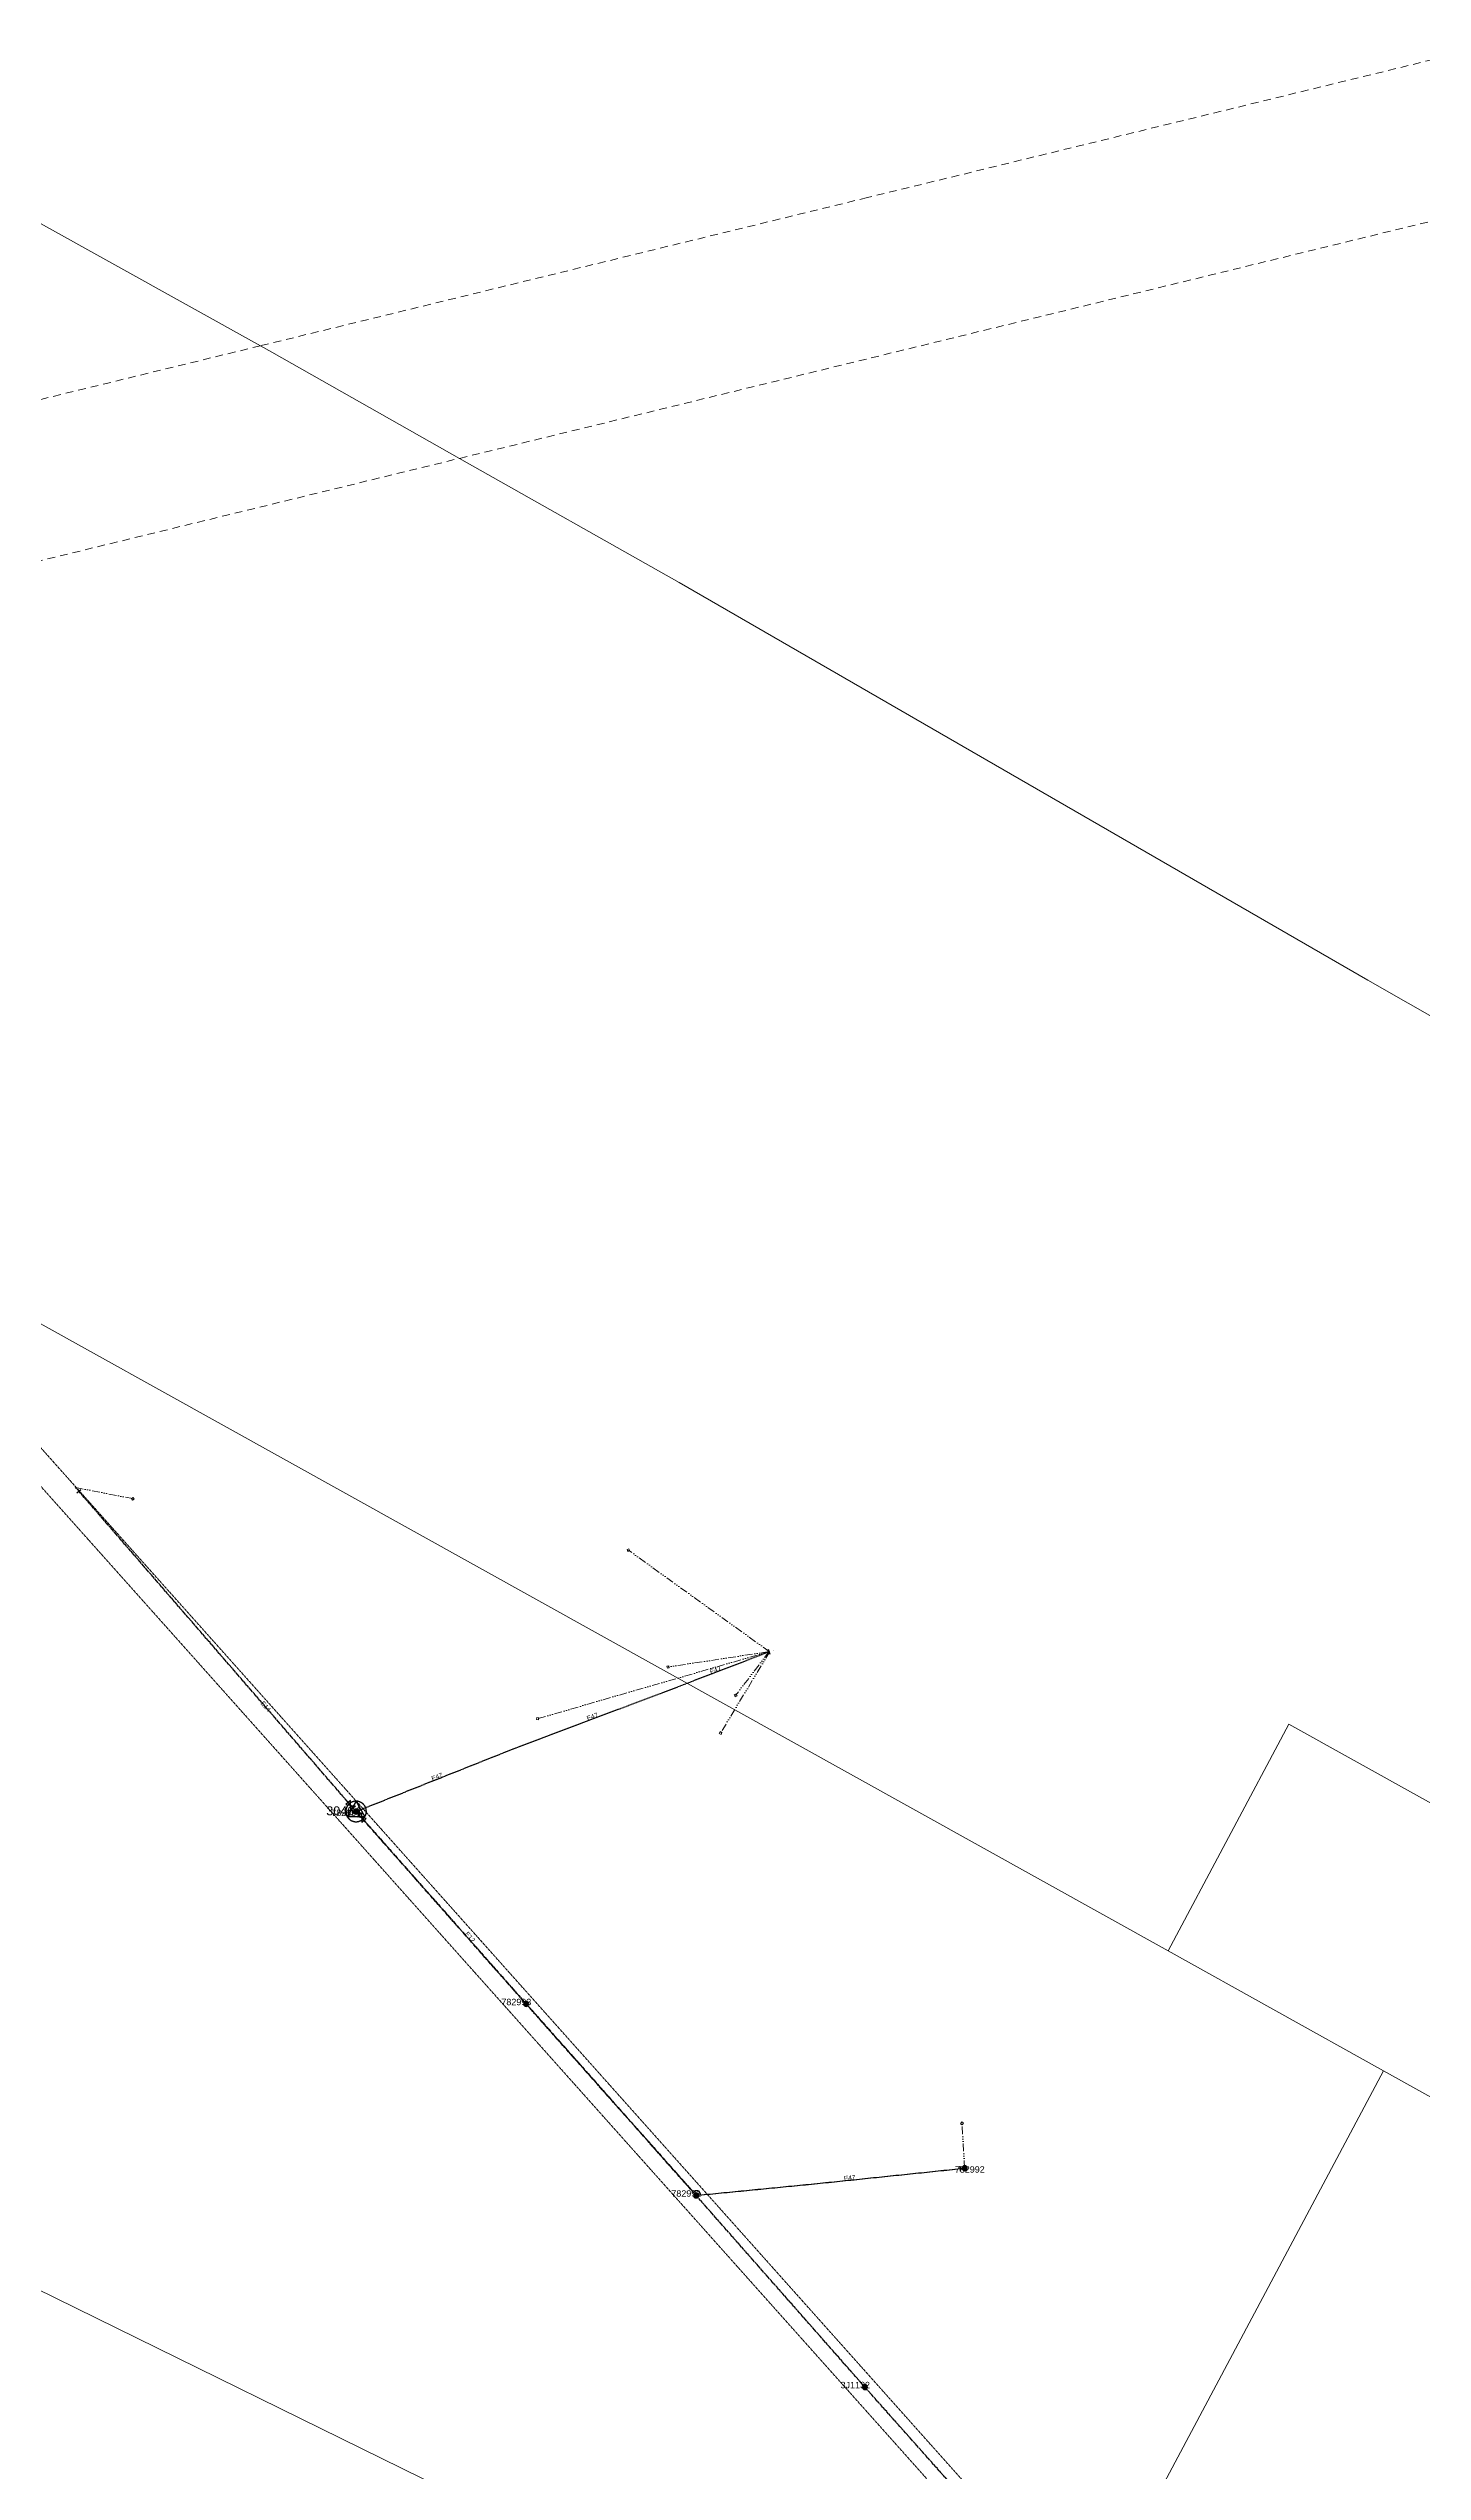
# Model space of a CAD drawing. Header units: metres. Extents: x 250871 to 255994, y 6164531 to 6169422.
# Drawn here: x 252498 to 253033, y 6167000 to 6167943 of the extents above; entities that cross this region are included whole.
import ezdxf
from ezdxf.enums import TextEntityAlignment as Align

# ---------------------------------------------------------------- set-up
doc = ezdxf.new("R2010")
doc.units = ezdxf.units.M
for name, pattern in [('Cable Exist OH', [1, 1, 0]), ('Dash', [5, 3, -2]), ('DASHED', [19.05, 12.7, -6.35]), ('HIDDEN2', [0.1875, 0.125, -0.0625]), ('PHANTOMX2', [6.6, 3, -0.75, 0.2, -0.75, 0.2, -0.75, 0.2, -0.75])]:
    doc.linetypes.add(name, pattern=pattern)
doc.layers.get('0').update_dxf_attribs({"color": 6})
for name, color, linetype, lineweight in [('Cadastre Easements_SP_EXT', 58, 'DASHED', 15), ('Cadastre Land Parcels_SP_EXT', 118, 'Continuous', 15), ('Cadastre Other Property_SP_EXT', 138, 'DASHED', 15), ('Mains_HV_EXT', 13, 'Continuous', 25), ('Mains_LV_EXT', 163, 'Continuous', 25), ('Services_SP_EXT', 42, 'PHANTOMX2', 20)]:
    doc.layers.add(name, color=color, linetype=linetype, lineweight=lineweight)
for name, color, linetype in [('Equip_LV_EXT', 7, 'Continuous'), ('Sub_SP_TR_HV_LV_EXT', 7, 'Continuous'), ('SupportsOH_SP_TR_HV_LV_SL_EXT', 7, 'Continuous')]:
    doc.layers.add(name, color=color, linetype=linetype)
doc.styles.add('POLE_LABEL', font='arial.ttf', dxfattribs={"height": 2})
doc.styles.get("Standard").update_dxf_attribs({"font": 'arial.ttf'})

# ---------------------------------------------------------------- blocks, each defined once
blk = doc.blocks.new('SUB_POLE_EXT')
at = {"flags": 128}
for points in [[(-0.05, 4), (-0.15, 4), (-0.25, 3.99), (-0.34, 3.99), (-0.44, 3.98), (-0.54, 3.96), (-0.64, 3.95), (-0.73, 3.93), (-0.83, 3.91), (-0.92, 3.89), (-1.02, 3.87), (-1.11, 3.84), (-1.21, 3.81), (-1.3, 3.78), (-1.39, 3.75), (-1.49, 3.71), (-1.58, 3.68), (-1.67, 3.64), (-1.75, 3.59), (-1.84, 3.55), (-1.93, 3.5), (-2.01, 3.46), (-2.1, 3.41), (-2.18, 3.35), (-2.26, 3.3), (-2.34, 3.24), (-2.42, 3.18), (-2.5, 3.12), (-2.58, 3.06), (-2.65, 3), (-2.72, 2.93), (-2.79, 2.86), (-2.86, 2.79), (-2.93, 2.72), (-3, 2.65), (-3.06, 2.58), (-3.12, 2.5), (-3.18, 2.42), (-3.24, 2.34), (-3.3, 2.26), (-3.35, 2.18), (-3.41, 2.1), (-3.46, 2.01), (-3.5, 1.93), (-3.55, 1.84), (-3.59, 1.75), (-3.64, 1.67), (-3.68, 1.58), (-3.71, 1.49), (-3.75, 1.39), (-3.78, 1.3), (-3.81, 1.21), (-3.84, 1.11), (-3.87, 1.02), (-3.89, 0.92), (-3.91, 0.83), (-3.93, 0.73), (-3.95, 0.64), (-3.96, 0.54), (-3.98, 0.44), (-3.99, 0.34), (-3.99, 0.25), (-4, 0.15), (-4, 0.05), (-4, -0.05), (-4, -0.15), (-3.99, -0.25), (-3.99, -0.34), (-3.98, -0.44), (-3.96, -0.54), (-3.95, -0.64), (-3.93, -0.73), (-3.91, -0.83), (-3.89, -0.92), (-3.87, -1.02), (-3.84, -1.11), (-3.81, -1.21), (-3.78, -1.3), (-3.75, -1.39), (-3.71, -1.49), (-3.68, -1.58), (-3.64, -1.67), (-3.59, -1.75), (-3.55, -1.84), (-3.5, -1.93), (-3.46, -2.01), (-3.41, -2.1), (-3.35, -2.18), (-3.3, -2.26), (-3.24, -2.34), (-3.18, -2.42), (-3.12, -2.5), (-3.06, -2.58), (-3, -2.65), (-2.93, -2.72), (-2.86, -2.79), (-2.79, -2.86), (-2.72, -2.93), (-2.65, -3), (-2.58, -3.06), (-2.5, -3.12), (-2.42, -3.18), (-2.34, -3.24), (-2.26, -3.3), (-2.18, -3.35), (-2.1, -3.41), (-2.01, -3.46), (-1.93, -3.5), (-1.84, -3.55), (-1.75, -3.59), (-1.67, -3.64), (-1.58, -3.68), (-1.49, -3.71), (-1.39, -3.75), (-1.3, -3.78), (-1.21, -3.81), (-1.11, -3.84), (-1.02, -3.87), (-0.92, -3.89), (-0.83, -3.91), (-0.73, -3.93), (-0.64, -3.95), (-0.54, -3.96), (-0.44, -3.98), (-0.34, -3.99), (-0.25, -3.99), (-0.15, -4), (-0.05, -4), (0.05, -4), (0.15, -4), (0.25, -3.99), (0.34, -3.99), (0.44, -3.98), (0.54, -3.96), (0.64, -3.95), (0.73, -3.93), (0.83, -3.91), (0.92, -3.89), (1.02, -3.87), (1.11, -3.84), (1.21, -3.81), (1.3, -3.78), (1.39, -3.75), (1.49, -3.71), (1.58, -3.68), (1.67, -3.64), (1.75, -3.59), (1.84, -3.55), (1.93, -3.5), (2.01, -3.46), (2.1, -3.41), (2.18, -3.35), (2.26, -3.3), (2.34, -3.24), (2.42, -3.18), (2.5, -3.12), (2.58, -3.06), (2.65, -3), (2.72, -2.93), (2.79, -2.86), (2.86, -2.79), (2.93, -2.72), (3, -2.65), (3.06, -2.58), (3.12, -2.5), (3.18, -2.42), (3.24, -2.34), (3.3, -2.26), (3.35, -2.18), (3.41, -2.1), (3.46, -2.01), (3.5, -1.93), (3.55, -1.84), (3.59, -1.75), (3.64, -1.67), (3.68, -1.58), (3.71, -1.49), (3.75, -1.39), (3.78, -1.3), (3.81, -1.21), (3.84, -1.11), (3.87, -1.02), (3.89, -0.92), (3.91, -0.83), (3.93, -0.73), (3.95, -0.64), (3.96, -0.54), (3.98, -0.44), (3.99, -0.34), (3.99, -0.25), (4, -0.15), (4, -0.05), (4, 0.05), (4, 0.15), (3.99, 0.25), (3.99, 0.34), (3.98, 0.44), (3.96, 0.54), (3.95, 0.64), (3.93, 0.73), (3.91, 0.83), (3.89, 0.92), (3.87, 1.02), (3.84, 1.11), (3.81, 1.21), (3.78, 1.3), (3.75, 1.39), (3.71, 1.49), (3.68, 1.58), (3.64, 1.67), (3.59, 1.75), (3.55, 1.84), (3.5, 1.93), (3.46, 2.01), (3.41, 2.1), (3.35, 2.18), (3.3, 2.26), (3.24, 2.34), (3.18, 2.42), (3.12, 2.5), (3.06, 2.58), (3, 2.65), (2.93, 2.72), (2.86, 2.79), (2.79, 2.86), (2.72, 2.93), (2.65, 3), (2.58, 3.06), (2.5, 3.12), (2.42, 3.18), (2.34, 3.24), (2.26, 3.3), (2.18, 3.35), (2.1, 3.41), (2.01, 3.46), (1.93, 3.5), (1.84, 3.55), (1.75, 3.59), (1.67, 3.64), (1.58, 3.68), (1.49, 3.71), (1.39, 3.75), (1.3, 3.78), (1.21, 3.81), (1.11, 3.84), (1.02, 3.87), (0.92, 3.89), (0.83, 3.91), (0.73, 3.93), (0.64, 3.95), (0.54, 3.96), (0.44, 3.98), (0.34, 3.99), (0.25, 3.99), (0.15, 4), (0.05, 4)], [(0, 4), (-3.46, -2), (3.46, -2)]]:
    blk.add_lwpolyline(points, close=True, dxfattribs=at)
at = {"flags": 8}
blk.add_attdef('ASSET_NUM', text='', height=2.5, dxfattribs=at).set_placement((0, 7), align=Align.MIDDLE_CENTER)
for tag, flags, p in [('STREET_CODE', 9, (-1.38, 1.45)), ('NO_PHASES', 9, (-1.38, 1.05)), ('OPERATED_BY', 9, (-1.38, 0.65)), ('MAINTAINED_BY', 9, (-1.38, 0.45)), ('ORIENTATION', 9, (-1.38, 0.25)), ('OWNED_BY', 9, (-1.38, 0.05)), ('CONSTRUCTED_VOLTAGE', 9, (-1.13, 0.75)), ('OPERATING_VOLTAGE', 9, (-1.13, 0.35)), ('STATE', 9, (-1.38, -0.35)), ('USAGE', 9, (-1.38, -0.75)), ('LEGEND', 9, (-1.38, -0.95)), ('SUBURB', 9, (-1.38, -1.15)), ('STREETNAME', 9, (-1.38, -1.35)), ('LOCATION', 9, (-1.38, -1.55)), ('NOTES', 9, (-1.38, -1.75)), ('Z', 1, (-1.38, -1.95)), ('SECONDARY_VOLTAGE', 9, (-1.13, -0.65)), ('SUBSTATION_TYPE', 9, (-1.13, -1.05))]:
    blk.add_attdef(tag, text='', height=0.1, dxfattribs=dict(flags=flags)).set_placement(p, align=Align.MIDDLE_LEFT)
blk = doc.blocks.new('LV_OH_LINKS_DISTFUSE_EXT')
for p, q in [((0, 0), (0.96, 0)), ((3.84, 0), (4.8, 0))]:
    blk.add_line(p, q)
blk.add_lwpolyline([(3.84, -1.2), (3.84, 1.2), (0.96, -1.2), (0.96, 1.2)], close=True)
at = {"flags": 9}
for tag, p in [('ACTUAL_STATUS', (0, 0)), ('CONSTRUCTED_VOLTAGE', (0, -0.2)), ('OPERATING_VOLTAGE', (0, -0.6)), ('ORIENTATION', (0, -0.8)), ('OWNED_BY', (0, -1)), ('STATE', (0, -1.2)), ('SWITCH_TYPE', (0, -1.4)), ('NO_PHASES', (0, -0.4)), ('USAGE', (0, -1.6)), ('NOTES', (0, -1.8))]:
    blk.add_attdef(tag, text='', height=0.2, dxfattribs=at).set_placement(p, align=Align.MIDDLE_LEFT)
at = {"flags": 1}
blk.add_attdef('Z', (0, 0), '', height=0.2, dxfattribs=at)
blk = doc.blocks.new('CCP_EXT')
blk.add_wipeout([(0, 0.57), (0.57, 0), (0, -0.57), (-0.57, 0)])
blk.add_lwpolyline([(-0.57, 0), (0, 0.57), (0.57, 0), (0, -0.57), (-0.57, 0)])
at = {"flags": 1}
blk.add_attdef('Z', (0, 0), '', height=0.2, dxfattribs=at)
at = {"flags": 9}
for tag, p in [('CCP_TYPE', (0, 0)), ('CONSTRUCTED_VOLTAGE', (0, -0.2)), ('OPERATING_VOLTAGE', (0, -0.6)), ('ORIENTATION', (0, -0.8)), ('OWNED_BY', (0, -1)), ('STATE', (0, -1.8)), ('NO_PHASES', (0, -0.4)), ('USAGE', (0, -1.2)), ('LEGEND', (0, -1.4)), ('LIFE_SUPPORT', (0, -1.6)), ('NOTES', (0, -2))]:
    blk.add_attdef(tag, text='', height=0.2, dxfattribs=at).set_placement(p, align=Align.MIDDLE_LEFT)
blk = doc.blocks.new('POLE_EXT')
blk.add_hatch(color=256).paths.add_polyline_path([(-1, 0, 1), (1, 0, 1)])
blk.add_lwpolyline([(-1, 0, 1), (1, 0, 1)], format="xyb", close=True)
at = {"flags": 8}
blk.add_attdef('pNumber', text='', height=2, dxfattribs=at).set_placement((2.5, 2.5), align=Align.MIDDLE_CENTER)
at = {"style": 'POLE_LABEL', "flags": 9}
for tag, p in [('STRUCTURE_PLANT_NUMBER', (1.35, 0.03)), ('STREET_CODE', (1.35, -0.2))]:
    blk.add_attdef(tag, text='', height=0.2, dxfattribs=at).set_placement(p, align=Align.MIDDLE_LEFT)
at = {"flags": 1}
blk.add_attdef('Z', (1.35, -7.33), '', height=0.2, dxfattribs=at)
at = {"flags": 9}
for tag, p in [('OWNED_BY', (1.35, -0.4)), ('SPECIAL_USE', (1.35, -0.8)), ('STATE', (1.35, -1)), ('cLV', (1.35, -1.4)), ('hDepth', (1.35, -1.6)), ('hDia', (1.35, -1.8)), ('cHV', (1.35, -2)), ('cLinedev', (1.35, -3.4)), ('pExisting', (1.35, -3.8)), ('pFooting', (1.35, -4.4)), ('pNew', (1.35, -4.6)), ('pRelocate', (1.35, -5)), ('pRemove', (1.35, -5.2)), ('pReplace', (1.35, -5.4)), ('pStay', (1.35, -5.6)), ('pType', (1.35, -5.8)), ('cspan', (1.35, -6)), ('STREETNAME', (1.35, -6.2)), ('SUBURB', (1.35, -6.4)), ('OPERATED_BY', (1.36, -7.01)), ('PARENT', (1.35, -0.6)), ('USAGE', (1.35, -1.2)), ('LBRACKET', (1.35, -2.2)), ('LExisting', (1.35, -2.4)), ('LANTNUMBER', (1.35, -2.6)), ('LOther', (1.35, -2.8)), ('LRemove', (1.35, -3)), ('LEGEND', (1.35, -3.2)), ('LOCATION', (1.35, -3.6)), ('PFNUMBER', (1.35, -4)), ('NEWPFNUMBER', (1.35, -4.2)), ('NOTES', (1.35, -6.6)), ('MAINTAINED_BY', (1.36, -6.81))]:
    blk.add_attdef(tag, text='', height=0.2, dxfattribs=at).set_placement(p, align=Align.MIDDLE_LEFT)
blk = doc.blocks.new('End Shackle_EXT')
blk.add_wipeout([(0, 0.25), (1.81, 0.25), (1.82, -0.25), (0, -0.25)])
blk.add_line((1.81, -1), (1.81, 1))
at = {"flags": 1}
blk.add_attdef('Z', (0, 0), '', height=0.2, dxfattribs=at)
at = {"flags": 9}
for tag, p in [('CONNECTOR_TYPE', (0, 0)), ('CONSTRUCTED_VOLTAGE', (0, -0.2)), ('OPERATING_VOLTAGE', (0, -0.6)), ('ORIENTATION', (0, -0.8)), ('OWNED_BY', (0, -1)), ('STATE', (0, -1.2)), ('NO_PHASES', (0, -0.4)), ('USAGE', (0, -1.4)), ('NOTES', (0, -1.6))]:
    blk.add_attdef(tag, text='', height=0.2, dxfattribs=at).set_placement(p, align=Align.MIDDLE_LEFT)

msp = doc.modelspace()

# ---------------------------------------------------------------- linework, layer by layer
at = {"layer": 'Cadastre Land Parcels_SP_EXT', "linetype": 'Continuous'}
for points in [[(253282.393, 6167425.848), (253011.797, 6167580.117), (252743.626, 6167734.974), (252658.177, 6167783.295), (252585.115, 6167824.611), (252580.616, 6167827.112), (252409.249, 6167922.381), (252096.97, 6168092.791), (251438.911, 6168443.983), (251401.993, 6168472.555), (251377.362, 6168440.729), (251814.669, 6168199.942), (251823.297, 6168195.191), (251776.264, 6167846.024), (252045.326, 6167696.428), (252123.746, 6167652.825), (252934.004, 6167202.244), (252981.014, 6167290.53), (253157.934, 6167192.142), (253282.393, 6167425.848)], [(252971.939, 6166842.821), (253022.828, 6166938.404), (252929.259, 6166989.113), (253017.888, 6167155.59), (252934.004, 6167202.244), (252123.746, 6167652.825), (252045.326, 6167696.428), (251776.264, 6167846.024), (251746.376, 6167623.428), (251738.51, 6167564.84), (251754.613, 6167562.689), (252067.026, 6167520.949), (252052.077, 6167304.822), (252445.124, 6167094.443), (252968.851, 6166837.022), (252971.939, 6166842.821)], [(252445.124, 6167094.443), (252052.077, 6167304.822), (252067.026, 6167520.949), (251754.613, 6167562.689), (251738.51, 6167564.84), (251737.662, 6167558.55), (251666.767, 6167032.499), (251895.554, 6166897.155), (251934.317, 6166874.224), (251941.098, 6166870.213), (252213.557, 6166707.897), (252385.953, 6166996.264), (252734.445, 6166888.692), (252862.065, 6166849.302), (252959.395, 6166819.262), (252960.745, 6166821.798), (252962.514, 6166825.119), (252965.8, 6166831.293), (252968.851, 6166837.022), (252445.124, 6167094.443)], [(253157.934, 6167192.142), (252981.014, 6167290.53), (252934.004, 6167202.244), (253017.888, 6167155.59), (253110.919, 6167103.858), (253157.934, 6167192.142)], [(253100.929, 6167085.095), (253106.118, 6167094.84), (253110.919, 6167103.858), (253017.888, 6167155.59), (252929.259, 6166989.113), (253022.828, 6166938.404), (253100.929, 6167085.095)]]:
    msp.add_lwpolyline(points, close=True, dxfattribs=at)
msp.add_lwpolyline([(252096.97, 6168092.791), (252409.249, 6167922.381), (252580.616, 6167827.112), (252585.115, 6167824.611), (252658.177, 6167783.295), (252743.626, 6167734.974), (253011.797, 6167580.117), (253282.393, 6167425.848), (253429.813, 6167700.594), (253595.994, 6168012.187)], dxfattribs=at)
at = {"layer": 'Mains_LV_EXT', "linetype": 'Cable Exist OH'}
for points in [[(252617.864, 6167256.553), (252680.849, 6167281.642)], [(252617.864, 6167256.553), (252684.086, 6167181.632), (252750.257, 6167107.103)]]:
    msp.add_lwpolyline(points, dxfattribs=at)
at = {"layer": 'Mains_LV_EXT', "linetype": 'Continuous'}
msp.add_lwpolyline([(252751.917, 6167107.265, 0.8008333), (252749.248, 6167108.271)], format="xyb", dxfattribs=at)

# ---------------------------------------------------------------- block references
at = {"layer": 'Equip_LV_EXT'}
for p, rotation in [((252617.331, 6167257.159), 131.3042590735408), ((252618.413, 6167255.933), 311.5367761273251)]:
    msp.add_blockref('LV_OH_LINKS_DISTFUSE_EXT', p, dxfattribs=dict(at, rotation=rotation))
at = {"layer": 'Sub_SP_TR_HV_LV_EXT'}
ref = msp.add_blockref('SUB_POLE_EXT', (252617.864, 6167256.553), dxfattribs=at)
ref.add_attrib('ASSET_NUM', '30464', dxfattribs={"layer": '0', "height": 3.5}).set_placement((252619.864, 6167256.803), align=Align.MIDDLE_RIGHT)
at = {"layer": 'SupportsOH_SP_TR_HV_LV_SL_EXT'}
ref = msp.add_blockref('POLE_EXT', (252617.864, 6167256.553), dxfattribs=at)
ref.add_attrib('ASSET_NUM', '782994', dxfattribs={"layer": '0', "height": 2.5, "style": 'POLE_LABEL'}).set_placement((252619.864, 6167257.303), align=Align.TOP_RIGHT)
ref = msp.add_blockref('POLE_EXT', (252684.086, 6167181.632), dxfattribs=at)
ref.add_attrib('ASSET_NUM', '782993', dxfattribs={"layer": '0', "height": 2.5, "style": 'POLE_LABEL'}).set_placement((252686.086, 6167182.382), align=Align.MIDDLE_RIGHT)
ref = msp.add_blockref('POLE_EXT', (252750.257, 6167107.103), dxfattribs=at)
ref.add_attrib('ASSET_NUM', '782991', dxfattribs={"layer": '0', "height": 2.5, "style": 'POLE_LABEL'}).set_placement((252752.257, 6167107.853), align=Align.MIDDLE_RIGHT)
ref = msp.add_blockref('POLE_EXT', (252815.938, 6167032.509), dxfattribs=at)
ref.add_attrib('ASSET_NUM', '3J1132', dxfattribs={"layer": '0', "height": 2.5, "style": 'POLE_LABEL'}).set_placement((252817.938, 6167033.259), align=Align.MIDDLE_RIGHT)

# ---------------------------------------------------------------- texts
at = {"layer": 'Mains_LV_EXT'}
for s, rotation, p in [('E47', 20.817245, (252755.989, 6167309.965)), ('E14', 311.118433, (252580.575, 6167298.545)), ('E47', 20.598174, (252708.071, 6167291.873)), ('E47', 21.71891, (252647.65, 6167268.418)), ('E12', 311.473188, (252660.105, 6167208.763)), ('E47', 5.938446, (252807.904, 6167112.815))]:
    msp.add_text(s, height=1.8, rotation=rotation, dxfattribs=at).set_placement(p)

# ---------------------------------------------------------------- next in the draw order: block references
at = {"layer": 'Services_SP_EXT'}
for p, rotation in [((252530.95, 6167378.278), 347.7295631069384), ((252723.885, 6167358.276), 158.9060923811186), ((252739.326, 6167312.797), 151.0429287355611), ((252765.643, 6167301.761), 341.8427946755089), ((252688.524, 6167292.646), 124.8954086078343), ((252759.792, 6167287.106), 289.212719622995), ((252853.782, 6167135.12), 101.894154261237)]:
    msp.add_blockref('CCP_EXT', p, dxfattribs=dict(at, rotation=rotation))

# ---------------------------------------------------------------- next in the draw order: linework, layer by layer
at = {"layer": 'Cadastre Other Property_SP_EXT', "linetype": 'HIDDEN2'}
msp.add_lwpolyline([(252476.179, 6167404.32), (252986.319, 6166832.972), (252991.251, 6166842.468), (252387.98, 6167518.122), (252361.202, 6167533.092), (252469.417, 6167411.893), (252289.428, 6167184.848), (252298.39, 6167180.049), (252476.179, 6167404.32)], close=True, dxfattribs=at)
at = {"layer": 'Mains_LV_EXT', "linetype": 'Cable Exist OH'}
msp.add_lwpolyline([(252680.849, 6167281.642), (252737.063, 6167302.769)], dxfattribs=at)
at = {"layer": 'Services_SP_EXT'}
for points in [[(252508.707, 6167382.653), (252530.862, 6167378.321)], [(252778.732, 6167318.775), (252723.885, 6167358.276)], [(252780.369, 6167319.234), (252688.524, 6167292.646)], [(252778.732, 6167318.775), (252739.326, 6167312.797)], [(252778.968, 6167318.839), (252759.792, 6167287.106)], [(252778.757, 6167318.85), (252765.643, 6167301.761)], [(252854.8, 6167117.693), (252853.782, 6167135.12)]]:
    msp.add_lwpolyline(points, dxfattribs=at)

# ---------------------------------------------------------------- next in the draw order: block references
at = {"layer": 'Mains_LV_EXT'}
for p, rotation in [((252508.707, 6167382.653), 311.1183328985226), ((252780.369, 6167319.234), 196.14601555373), ((252854.8, 6167117.693), 185.9384881032522)]:
    msp.add_blockref('End Shackle_EXT', p, dxfattribs=dict(at, rotation=rotation))

# ---------------------------------------------------------------- next in the draw order: linework, layer by layer
at = {"layer": 'Cadastre Easements_SP_EXT', "linetype": 'Dash'}
msp.add_lwpolyline([(251025.497, 6167384.602), (251737.662, 6167558.55), (251754.613, 6167562.689), (252123.746, 6167652.825), (252658.177, 6167783.295), (253595.994, 6168012.187), (253603.489, 6168026.24), (253623.557, 6168064.431), (253633.946, 6168084.203), (253537.51, 6168060.671), (252816.944, 6167884.806), (252580.616, 6167827.112), (252045.326, 6167696.428), (251746.376, 6167623.428), (251034.199, 6167449.479), (250913.502, 6167420.004), (250910.651, 6167356.556), (251025.497, 6167384.602)], close=True, dxfattribs=at)
at = {"layer": 'Mains_HV_EXT', "linetype": 'Cable Exist OH'}
msp.add_lwpolyline([(252882.171, 6166957.962), (252815.938, 6167032.509), (252750.257, 6167107.103), (252684.086, 6167181.632), (252617.864, 6167256.553)], dxfattribs=at)
at = {"layer": 'Mains_LV_EXT', "linetype": 'Cable Exist OH'}
for points in [[(252617.864, 6167256.553), (252508.659, 6167382.747)], [(252737.063, 6167302.769), (252778.732, 6167318.775)], [(252750.257, 6167107.103), (252796.411, 6167111.62), (252854.8, 6167117.693)]]:
    msp.add_lwpolyline(points, dxfattribs=at)

# ---------------------------------------------------------------- next in the draw order: block references
at = {"layer": 'SupportsOH_SP_TR_HV_LV_SL_EXT'}
ref = msp.add_blockref('POLE_EXT', (252854.8, 6167117.693), dxfattribs=at)
ref.add_attrib('ASSET_NUM', '782992', dxfattribs={"layer": '0', "height": 2.5, "style": 'POLE_LABEL'}).set_placement((252856.8, 6167118.443), align=Align.TOP_CENTER)

doc.saveas('drawing.dxf')
